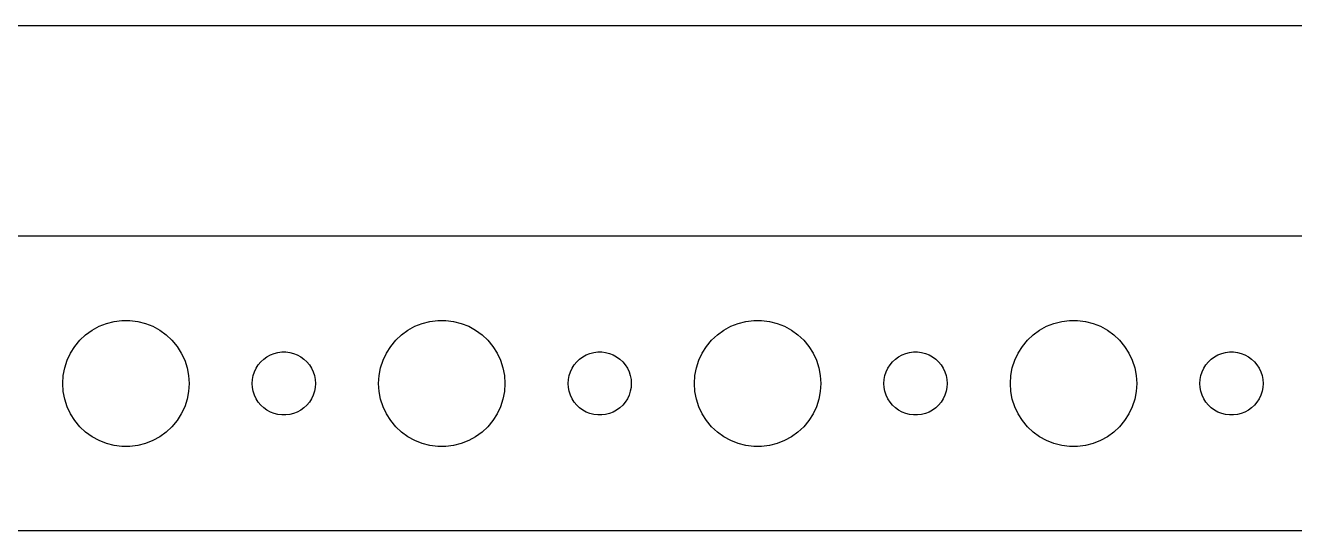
# Model space of a CAD drawing. Header units: metres. Extents: x -127 to 127, y 41 to 103.
# Drawn here: x -64.8 to -4.5, y 41 to 65 of the extents above; entities that cross this region are included whole.
import ezdxf

# ---------------------------------------------------------------- set-up
doc = ezdxf.new("R2010")
doc.units = ezdxf.units.M

msp = doc.modelspace()

# ---------------------------------------------------------------- linework, layer by layer
for p, q in [((-122.314, 65.0099), (122.314, 65.0099)), ((122.314, 54.9901), (-122.314, 54.9901)), ((-61.6075, 50.533), (-61.2773, 50.7145)), ((-61.2773, 50.7145), (-60.927, 50.8532)), ((-60.927, 50.8532), (-60.5621, 50.9469)), ((-60.5621, 50.9469), (-60.1884, 50.9941)), ((-60.1884, 50.9941), (-59.8116, 50.9941)), ((-59.8116, 50.9941), (-59.4379, 50.9469)), ((-59.4379, 50.9469), (-59.0729, 50.8532)), ((-59.0729, 50.8532), (-58.7227, 50.7145)), ((-58.7227, 50.7145), (-58.3925, 50.533)), ((-46.6075, 50.533), (-46.2773, 50.7145)), ((-46.2773, 50.7145), (-45.927, 50.8532)), ((-45.927, 50.8532), (-45.5621, 50.9469)), ((-45.5621, 50.9469), (-45.1884, 50.9941)), ((-45.1884, 50.9941), (-44.8116, 50.9941)), ((-44.8116, 50.9941), (-44.4379, 50.9469)), ((-44.4379, 50.9469), (-44.0729, 50.8532)), ((-44.0729, 50.8532), (-43.7227, 50.7145)), ((-43.7227, 50.7145), (-43.3925, 50.533)), ((-31.6075, 50.533), (-31.2773, 50.7145)), ((-31.2773, 50.7145), (-30.927, 50.8532)), ((-30.927, 50.8532), (-30.5621, 50.9469)), ((-30.5621, 50.9469), (-30.1884, 50.9941)), ((-30.1884, 50.9941), (-29.8116, 50.9941)), ((-29.8116, 50.9941), (-29.4379, 50.9469)), ((-29.4379, 50.9469), (-29.0729, 50.8532)), ((-29.0729, 50.8532), (-28.7227, 50.7145)), ((-28.7227, 50.7145), (-28.3925, 50.533)), ((-16.6075, 50.533), (-16.2773, 50.7145)), ((-16.2773, 50.7145), (-15.927, 50.8532)), ((-15.927, 50.8532), (-15.5621, 50.9469)), ((-15.5621, 50.9469), (-15.1884, 50.9941)), ((-15.1884, 50.9941), (-14.8116, 50.9941)), ((-14.8116, 50.9941), (-14.4379, 50.9469)), ((-14.4379, 50.9469), (-14.0729, 50.8532)), ((-14.0729, 50.8532), (-13.7227, 50.7145)), ((-13.7227, 50.7145), (-13.3925, 50.533)), ((-62.427, 49.7634), (-62.1869, 50.0536)), ((-62.1869, 50.0536), (-61.9123, 50.3115)), ((-61.9123, 50.3115), (-61.6075, 50.533)), ((-58.3925, 50.533), (-58.0877, 50.3115)), ((-58.0877, 50.3115), (-57.8131, 50.0536)), ((-57.8131, 50.0536), (-57.5729, 49.7634)), ((-47.427, 49.7634), (-47.1869, 50.0536)), ((-47.1869, 50.0536), (-46.9123, 50.3115)), ((-46.9123, 50.3115), (-46.6075, 50.533)), ((-43.3925, 50.533), (-43.0877, 50.3115)), ((-43.0877, 50.3115), (-42.8131, 50.0536)), ((-42.8131, 50.0536), (-42.5729, 49.7634)), ((-32.427, 49.7634), (-32.1869, 50.0536)), ((-32.1869, 50.0536), (-31.9123, 50.3115)), ((-31.9123, 50.3115), (-31.6075, 50.533)), ((-28.3925, 50.533), (-28.0877, 50.3115)), ((-28.0877, 50.3115), (-27.8131, 50.0536)), ((-27.8131, 50.0536), (-27.5729, 49.7634)), ((-17.427, 49.7634), (-17.1869, 50.0536)), ((-17.1869, 50.0536), (-16.9123, 50.3115)), ((-16.9123, 50.3115), (-16.6075, 50.533)), ((-13.3925, 50.533), (-13.0877, 50.3115)), ((-13.0877, 50.3115), (-12.8131, 50.0536)), ((-12.8131, 50.0536), (-12.5729, 49.7634)), ((-62.7893, 49.1044), (-62.6289, 49.4453)), ((-62.6289, 49.4453), (-62.427, 49.7634)), ((-57.5729, 49.7634), (-57.3711, 49.4453)), ((-57.3711, 49.4453), (-57.2107, 49.1044)), ((-53.1387, 49.3572), (-52.9635, 49.4266)), ((-52.9635, 49.4266), (-52.7811, 49.4734)), ((-52.7811, 49.4734), (-52.5942, 49.497)), ((-52.5942, 49.497), (-52.4058, 49.497)), ((-52.4058, 49.497), (-52.2189, 49.4734)), ((-52.2189, 49.4734), (-52.0365, 49.4266)), ((-52.0365, 49.4266), (-51.8613, 49.3572)), ((-47.7893, 49.1044), (-47.6289, 49.4453)), ((-47.6289, 49.4453), (-47.427, 49.7634)), ((-42.5729, 49.7634), (-42.3711, 49.4453)), ((-42.3711, 49.4453), (-42.2107, 49.1044)), ((-38.1387, 49.3572), (-37.9635, 49.4266)), ((-37.9635, 49.4266), (-37.7811, 49.4734)), ((-37.7811, 49.4734), (-37.5942, 49.497)), ((-37.5942, 49.497), (-37.4058, 49.497)), ((-37.4058, 49.497), (-37.2189, 49.4734)), ((-37.2189, 49.4734), (-37.0365, 49.4266)), ((-37.0365, 49.4266), (-36.8613, 49.3572)), ((-32.7893, 49.1044), (-32.6289, 49.4453)), ((-32.6289, 49.4453), (-32.427, 49.7634)), ((-27.5729, 49.7634), (-27.3711, 49.4453)), ((-27.3711, 49.4453), (-27.2107, 49.1044)), ((-23.1387, 49.3572), (-22.9635, 49.4266)), ((-22.9635, 49.4266), (-22.7811, 49.4734)), ((-22.7811, 49.4734), (-22.5942, 49.497)), ((-22.5942, 49.497), (-22.4058, 49.497)), ((-22.4058, 49.497), (-22.2189, 49.4734)), ((-22.2189, 49.4734), (-22.0365, 49.4266)), ((-22.0365, 49.4266), (-21.8613, 49.3572)), ((-17.7893, 49.1044), (-17.6289, 49.4453)), ((-17.6289, 49.4453), (-17.427, 49.7634)), ((-12.5729, 49.7634), (-12.3711, 49.4453)), ((-12.3711, 49.4453), (-12.2107, 49.1044)), ((-8.13866, 49.3572), (-7.96352, 49.4266)), ((-7.96352, 49.4266), (-7.78107, 49.4734)), ((-7.78107, 49.4734), (-7.59418, 49.497)), ((-7.59418, 49.497), (-7.40581, 49.497)), ((-7.40581, 49.497), (-7.21892, 49.4734)), ((-7.21892, 49.4734), (-7.03647, 49.4266)), ((-7.03647, 49.4266), (-6.86133, 49.3572)), ((-62.9057, 48.7461), (-62.7893, 49.1044)), ((-57.2107, 49.1044), (-57.0942, 48.7461)), ((-53.8145, 48.7226), (-53.7135, 48.8817)), ((-53.7135, 48.8817), (-53.5934, 49.0268)), ((-53.5934, 49.0268), (-53.4561, 49.1558)), ((-53.4561, 49.1558), (-53.3037, 49.2665)), ((-53.3037, 49.2665), (-53.1387, 49.3572)), ((-51.8613, 49.3572), (-51.6963, 49.2665)), ((-51.6963, 49.2665), (-51.5439, 49.1558)), ((-51.5439, 49.1558), (-51.4065, 49.0268)), ((-51.4065, 49.0268), (-51.2865, 48.8817)), ((-51.2865, 48.8817), (-51.1855, 48.7226)), ((-47.9057, 48.7461), (-47.7893, 49.1044)), ((-42.2107, 49.1044), (-42.0942, 48.7461)), ((-38.8145, 48.7226), (-38.7135, 48.8817)), ((-38.7135, 48.8817), (-38.5934, 49.0268)), ((-38.5934, 49.0268), (-38.4561, 49.1558)), ((-38.4561, 49.1558), (-38.3037, 49.2665)), ((-38.3037, 49.2665), (-38.1387, 49.3572)), ((-36.8613, 49.3572), (-36.6963, 49.2665)), ((-36.6963, 49.2665), (-36.5439, 49.1558)), ((-36.5439, 49.1558), (-36.4065, 49.0268)), ((-36.4065, 49.0268), (-36.2865, 48.8817)), ((-36.2865, 48.8817), (-36.1855, 48.7226)), ((-32.9057, 48.7461), (-32.7893, 49.1044)), ((-27.2107, 49.1044), (-27.0942, 48.7461)), ((-23.8145, 48.7226), (-23.7135, 48.8817)), ((-23.7135, 48.8817), (-23.5934, 49.0268)), ((-23.5934, 49.0268), (-23.4561, 49.1558)), ((-23.4561, 49.1558), (-23.3037, 49.2665)), ((-23.3037, 49.2665), (-23.1387, 49.3572)), ((-21.8613, 49.3572), (-21.6963, 49.2665)), ((-21.6963, 49.2665), (-21.5439, 49.1558)), ((-21.5439, 49.1558), (-21.4065, 49.0268)), ((-21.4065, 49.0268), (-21.2865, 48.8817)), ((-21.2865, 48.8817), (-21.1855, 48.7226)), ((-17.9057, 48.7461), (-17.7893, 49.1044)), ((-12.2107, 49.1044), (-12.0942, 48.7461)), ((-8.81445, 48.7226), (-8.71352, 48.8817)), ((-8.71352, 48.8817), (-8.59344, 49.0268)), ((-8.59344, 49.0268), (-8.45613, 49.1558)), ((-8.45613, 49.1558), (-8.30373, 49.2665)), ((-8.30373, 49.2665), (-8.13866, 49.3572)), ((-6.86133, 49.3572), (-6.69626, 49.2665)), ((-6.69626, 49.2665), (-6.54385, 49.1558)), ((-6.54385, 49.1558), (-6.40654, 49.0268)), ((-6.40654, 49.0268), (-6.28647, 48.8817)), ((-6.28647, 48.8817), (-6.18553, 48.7226)), ((-63, 48), (-62.9763, 48.376)), ((-62.9763, 48.376), (-62.9057, 48.7461)), ((-57.0942, 48.7461), (-57.0237, 48.376)), ((-57.0237, 48.376), (-57, 48)), ((-53.9882, 48.188), (-53.9529, 48.373)), ((-53.9529, 48.373), (-53.8947, 48.5522)), ((-53.8947, 48.5522), (-53.8145, 48.7226)), ((-51.1855, 48.7226), (-51.1053, 48.5522)), ((-51.1053, 48.5522), (-51.0471, 48.373)), ((-51.0471, 48.373), (-51.0118, 48.188)), ((-48, 48), (-47.9763, 48.376)), ((-47.9763, 48.376), (-47.9057, 48.7461)), ((-42.0942, 48.7461), (-42.0237, 48.376)), ((-42.0237, 48.376), (-42, 48)), ((-38.9882, 48.188), (-38.9529, 48.373)), ((-38.9529, 48.373), (-38.8947, 48.5522)), ((-38.8947, 48.5522), (-38.8145, 48.7226)), ((-36.1855, 48.7226), (-36.1053, 48.5522)), ((-36.1053, 48.5522), (-36.0471, 48.373)), ((-36.0471, 48.373), (-36.0118, 48.188)), ((-33, 48), (-32.9763, 48.376)), ((-32.9763, 48.376), (-32.9057, 48.7461)), ((-27.0942, 48.7461), (-27.0237, 48.376)), ((-27.0237, 48.376), (-27, 48)), ((-23.9882, 48.188), (-23.9529, 48.373)), ((-23.9529, 48.373), (-23.8947, 48.5522)), ((-23.8947, 48.5522), (-23.8145, 48.7226)), ((-21.1855, 48.7226), (-21.1053, 48.5522)), ((-21.1053, 48.5522), (-21.0471, 48.373)), ((-21.0471, 48.373), (-21.0118, 48.188)), ((-18, 48), (-17.9763, 48.376)), ((-17.9763, 48.376), (-17.9057, 48.7461)), ((-12.0942, 48.7461), (-12.0237, 48.376)), ((-12.0237, 48.376), (-12, 48)), ((-8.98816, 48.188), (-8.95287, 48.373)), ((-8.95287, 48.373), (-8.89465, 48.5522)), ((-8.89465, 48.5522), (-8.81445, 48.7226)), ((-6.18553, 48.7226), (-6.10533, 48.5522)), ((-6.10533, 48.5522), (-6.04712, 48.373)), ((-6.04712, 48.373), (-6.01183, 48.188)), ((-62.9763, 47.624), (-63, 48)), ((-62.9057, 47.2539), (-62.9763, 47.624)), ((-57.0237, 47.624), (-57.0942, 47.2539)), ((-57, 48), (-57.0237, 47.624)), ((-54, 48), (-53.9882, 48.188)), ((-53.9882, 47.812), (-54, 48)), ((-53.9529, 47.627), (-53.9882, 47.812)), ((-53.8947, 47.4478), (-53.9529, 47.627)), ((-51.0471, 47.627), (-51.1053, 47.4478)), ((-51.0118, 47.812), (-51.0471, 47.627)), ((-51.0118, 48.188), (-51, 48)), ((-51, 48), (-51.0118, 47.812)), ((-47.9763, 47.624), (-48, 48)), ((-47.9057, 47.2539), (-47.9763, 47.624)), ((-42.0237, 47.624), (-42.0942, 47.2539)), ((-42, 48), (-42.0237, 47.624)), ((-39, 48), (-38.9882, 48.188)), ((-38.9882, 47.812), (-39, 48)), ((-38.9529, 47.627), (-38.9882, 47.812)), ((-38.8947, 47.4478), (-38.9529, 47.627)), ((-36.0471, 47.627), (-36.1053, 47.4478)), ((-36.0118, 47.812), (-36.0471, 47.627)), ((-36.0118, 48.188), (-36, 48)), ((-36, 48), (-36.0118, 47.812)), ((-32.9763, 47.624), (-33, 48)), ((-32.9057, 47.2539), (-32.9763, 47.624)), ((-27.0237, 47.624), (-27.0942, 47.2539)), ((-27, 48), (-27.0237, 47.624)), ((-24, 48), (-23.9882, 48.188)), ((-23.9882, 47.812), (-24, 48)), ((-23.9529, 47.627), (-23.9882, 47.812)), ((-23.8947, 47.4478), (-23.9529, 47.627)), ((-21.0471, 47.627), (-21.1053, 47.4478)), ((-21.0118, 47.812), (-21.0471, 47.627)), ((-21.0118, 48.188), (-21, 48)), ((-21, 48), (-21.0118, 47.812)), ((-17.9763, 47.624), (-18, 48)), ((-17.9057, 47.2539), (-17.9763, 47.624)), ((-12.0237, 47.624), (-12.0942, 47.2539)), ((-12, 48), (-12.0237, 47.624)), ((-9, 48), (-8.98816, 48.188)), ((-8.98816, 47.812), (-9, 48)), ((-8.95287, 47.627), (-8.98816, 47.812)), ((-8.89465, 47.4478), (-8.95287, 47.627)), ((-6.04712, 47.627), (-6.10533, 47.4478)), ((-6.01183, 47.812), (-6.04712, 47.627)), ((-6.01183, 48.188), (-6, 48)), ((-6, 48), (-6.01183, 47.812)), ((-62.7893, 46.8956), (-62.9057, 47.2539)), ((-57.0942, 47.2539), (-57.2107, 46.8956)), ((-53.8145, 47.2774), (-53.8947, 47.4478)), ((-53.7135, 47.1183), (-53.8145, 47.2774)), ((-53.5934, 46.9732), (-53.7135, 47.1183)), ((-51.2865, 47.1183), (-51.4065, 46.9732)), ((-51.1855, 47.2774), (-51.2865, 47.1183)), ((-51.1053, 47.4478), (-51.1855, 47.2774)), ((-47.7893, 46.8956), (-47.9057, 47.2539)), ((-42.0942, 47.2539), (-42.2107, 46.8956)), ((-38.8145, 47.2774), (-38.8947, 47.4478)), ((-38.7135, 47.1183), (-38.8145, 47.2774)), ((-38.5934, 46.9732), (-38.7135, 47.1183)), ((-36.2865, 47.1183), (-36.4065, 46.9732)), ((-36.1855, 47.2774), (-36.2865, 47.1183)), ((-36.1053, 47.4478), (-36.1855, 47.2774)), ((-32.7893, 46.8956), (-32.9057, 47.2539)), ((-27.0942, 47.2539), (-27.2107, 46.8956)), ((-23.8145, 47.2774), (-23.8947, 47.4478)), ((-23.7135, 47.1183), (-23.8145, 47.2774)), ((-23.5934, 46.9732), (-23.7135, 47.1183)), ((-21.2865, 47.1183), (-21.4065, 46.9732)), ((-21.1855, 47.2774), (-21.2865, 47.1183)), ((-21.1053, 47.4478), (-21.1855, 47.2774)), ((-17.7893, 46.8956), (-17.9057, 47.2539)), ((-12.0942, 47.2539), (-12.2107, 46.8956)), ((-8.81445, 47.2774), (-8.89465, 47.4478)), ((-8.71352, 47.1183), (-8.81445, 47.2774)), ((-8.59344, 46.9732), (-8.71352, 47.1183)), ((-6.28647, 47.1183), (-6.40654, 46.9732)), ((-6.18553, 47.2774), (-6.28647, 47.1183)), ((-6.10533, 47.4478), (-6.18553, 47.2774)), ((-62.6289, 46.5547), (-62.7893, 46.8956)), ((-62.427, 46.2366), (-62.6289, 46.5547)), ((-57.3711, 46.5547), (-57.5729, 46.2366)), ((-57.2107, 46.8956), (-57.3711, 46.5547)), ((-53.4561, 46.8442), (-53.5934, 46.9732)), ((-53.3037, 46.7335), (-53.4561, 46.8442)), ((-53.1387, 46.6428), (-53.3037, 46.7335)), ((-52.9635, 46.5734), (-53.1387, 46.6428)), ((-52.7811, 46.5266), (-52.9635, 46.5734)), ((-52.5942, 46.503), (-52.7811, 46.5266)), ((-52.4058, 46.503), (-52.5942, 46.503)), ((-52.2189, 46.5266), (-52.4058, 46.503)), ((-52.0365, 46.5734), (-52.2189, 46.5266)), ((-51.8613, 46.6428), (-52.0365, 46.5734)), ((-51.6963, 46.7335), (-51.8613, 46.6428)), ((-51.5439, 46.8442), (-51.6963, 46.7335)), ((-51.4065, 46.9732), (-51.5439, 46.8442)), ((-47.6289, 46.5547), (-47.7893, 46.8956)), ((-47.427, 46.2366), (-47.6289, 46.5547)), ((-42.3711, 46.5547), (-42.5729, 46.2366)), ((-42.2107, 46.8956), (-42.3711, 46.5547)), ((-38.4561, 46.8442), (-38.5934, 46.9732)), ((-38.3037, 46.7335), (-38.4561, 46.8442)), ((-38.1387, 46.6428), (-38.3037, 46.7335)), ((-37.9635, 46.5734), (-38.1387, 46.6428)), ((-37.7811, 46.5266), (-37.9635, 46.5734)), ((-37.5942, 46.503), (-37.7811, 46.5266)), ((-37.4058, 46.503), (-37.5942, 46.503)), ((-37.2189, 46.5266), (-37.4058, 46.503)), ((-37.0365, 46.5734), (-37.2189, 46.5266)), ((-36.8613, 46.6428), (-37.0365, 46.5734)), ((-36.6963, 46.7335), (-36.8613, 46.6428)), ((-36.5439, 46.8442), (-36.6963, 46.7335)), ((-36.4065, 46.9732), (-36.5439, 46.8442)), ((-32.6289, 46.5547), (-32.7893, 46.8956)), ((-32.427, 46.2366), (-32.6289, 46.5547)), ((-27.3711, 46.5547), (-27.5729, 46.2366)), ((-27.2107, 46.8956), (-27.3711, 46.5547)), ((-23.4561, 46.8442), (-23.5934, 46.9732)), ((-23.3037, 46.7335), (-23.4561, 46.8442)), ((-23.1387, 46.6428), (-23.3037, 46.7335)), ((-22.9635, 46.5734), (-23.1387, 46.6428)), ((-22.7811, 46.5266), (-22.9635, 46.5734)), ((-22.5942, 46.503), (-22.7811, 46.5266)), ((-22.4058, 46.503), (-22.5942, 46.503)), ((-22.2189, 46.5266), (-22.4058, 46.503)), ((-22.0365, 46.5734), (-22.2189, 46.5266)), ((-21.8613, 46.6428), (-22.0365, 46.5734)), ((-21.6963, 46.7335), (-21.8613, 46.6428)), ((-21.5439, 46.8442), (-21.6963, 46.7335)), ((-21.4065, 46.9732), (-21.5439, 46.8442)), ((-17.6289, 46.5547), (-17.7893, 46.8956)), ((-17.427, 46.2366), (-17.6289, 46.5547)), ((-12.3711, 46.5547), (-12.5729, 46.2366)), ((-12.2107, 46.8956), (-12.3711, 46.5547)), ((-8.45613, 46.8442), (-8.59344, 46.9732)), ((-8.30373, 46.7335), (-8.45613, 46.8442)), ((-8.13866, 46.6428), (-8.30373, 46.7335)), ((-7.96352, 46.5734), (-8.13866, 46.6428)), ((-7.78107, 46.5266), (-7.96352, 46.5734)), ((-7.59418, 46.503), (-7.78107, 46.5266)), ((-7.40581, 46.503), (-7.59418, 46.503)), ((-7.21892, 46.5266), (-7.40581, 46.503)), ((-7.03647, 46.5734), (-7.21892, 46.5266)), ((-6.86133, 46.6428), (-7.03647, 46.5734)), ((-6.69626, 46.7335), (-6.86133, 46.6428)), ((-6.54385, 46.8442), (-6.69626, 46.7335)), ((-6.40654, 46.9732), (-6.54385, 46.8442)), ((-62.1869, 45.9464), (-62.427, 46.2366)), ((-61.9123, 45.6885), (-62.1869, 45.9464)), ((-57.8131, 45.9464), (-58.0877, 45.6885)), ((-57.5729, 46.2366), (-57.8131, 45.9464)), ((-47.1869, 45.9464), (-47.427, 46.2366)), ((-46.9123, 45.6885), (-47.1869, 45.9464)), ((-42.8131, 45.9464), (-43.0877, 45.6885)), ((-42.5729, 46.2366), (-42.8131, 45.9464)), ((-32.1869, 45.9464), (-32.427, 46.2366)), ((-31.9123, 45.6885), (-32.1869, 45.9464)), ((-27.8131, 45.9464), (-28.0877, 45.6885)), ((-27.5729, 46.2366), (-27.8131, 45.9464)), ((-17.1869, 45.9464), (-17.427, 46.2366)), ((-16.9123, 45.6885), (-17.1869, 45.9464)), ((-12.8131, 45.9464), (-13.0877, 45.6885)), ((-12.5729, 46.2366), (-12.8131, 45.9464)), ((-61.6075, 45.467), (-61.9123, 45.6885)), ((-61.2773, 45.2855), (-61.6075, 45.467)), ((-60.927, 45.1468), (-61.2773, 45.2855)), ((-58.7227, 45.2855), (-59.0729, 45.1468)), ((-58.3925, 45.467), (-58.7227, 45.2855)), ((-58.0877, 45.6885), (-58.3925, 45.467)), ((-46.6075, 45.467), (-46.9123, 45.6885)), ((-46.2773, 45.2855), (-46.6075, 45.467)), ((-45.927, 45.1468), (-46.2773, 45.2855)), ((-43.7227, 45.2855), (-44.0729, 45.1468)), ((-43.3925, 45.467), (-43.7227, 45.2855)), ((-43.0877, 45.6885), (-43.3925, 45.467)), ((-31.6075, 45.467), (-31.9123, 45.6885)), ((-31.2773, 45.2855), (-31.6075, 45.467)), ((-30.927, 45.1468), (-31.2773, 45.2855)), ((-28.7227, 45.2855), (-29.0729, 45.1468)), ((-28.3925, 45.467), (-28.7227, 45.2855)), ((-28.0877, 45.6885), (-28.3925, 45.467)), ((-16.6075, 45.467), (-16.9123, 45.6885)), ((-16.2773, 45.2855), (-16.6075, 45.467)), ((-15.927, 45.1468), (-16.2773, 45.2855)), ((-13.7227, 45.2855), (-14.0729, 45.1468)), ((-13.3925, 45.467), (-13.7227, 45.2855)), ((-13.0877, 45.6885), (-13.3925, 45.467)), ((-60.5621, 45.0531), (-60.927, 45.1468)), ((-60.1884, 45.0059), (-60.5621, 45.0531)), ((-59.8116, 45.0059), (-60.1884, 45.0059)), ((-59.4379, 45.0531), (-59.8116, 45.0059)), ((-59.0729, 45.1468), (-59.4379, 45.0531)), ((-45.5621, 45.0531), (-45.927, 45.1468)), ((-45.1884, 45.0059), (-45.5621, 45.0531)), ((-44.8116, 45.0059), (-45.1884, 45.0059)), ((-44.4379, 45.0531), (-44.8116, 45.0059)), ((-44.0729, 45.1468), (-44.4379, 45.0531)), ((-30.5621, 45.0531), (-30.927, 45.1468)), ((-30.1884, 45.0059), (-30.5621, 45.0531)), ((-29.8116, 45.0059), (-30.1884, 45.0059)), ((-29.4379, 45.0531), (-29.8116, 45.0059)), ((-29.0729, 45.1468), (-29.4379, 45.0531)), ((-15.5621, 45.0531), (-15.927, 45.1468)), ((-15.1884, 45.0059), (-15.5621, 45.0531)), ((-14.8116, 45.0059), (-15.1884, 45.0059)), ((-14.4379, 45.0531), (-14.8116, 45.0059)), ((-14.0729, 45.1468), (-14.4379, 45.0531)), ((-122.314, 41.0099), (122.314, 41.0099))]:
    msp.add_line(p, q)

doc.saveas('drawing.dxf')
